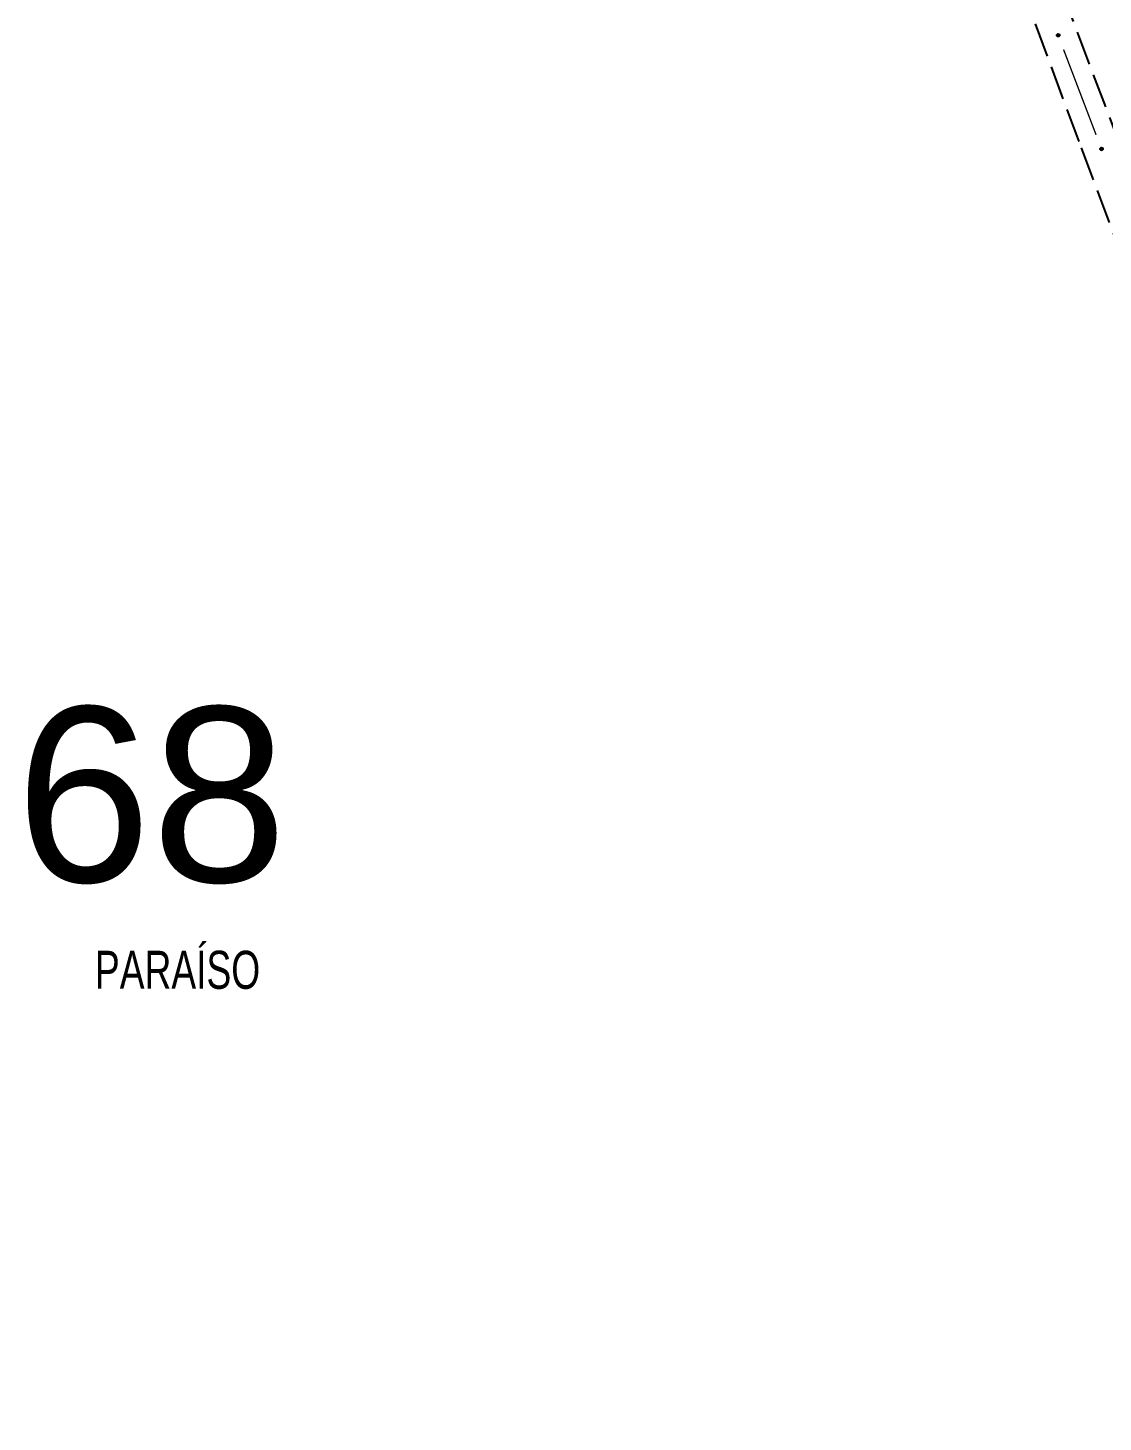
# Model space of a CAD drawing. Extents: x 212200 to 214553, y 4880545 to 4882659.
# Drawn here: x 213590.1 to 213731.6, y 4881572.4 to 4881755.7 of the extents above; entities that cross this region are included whole.
import ezdxf

# ---------------------------------------------------------------- set-up
doc = ezdxf.new("R2010")
doc.units = 0
doc.header["$LTSCALE"] = 1.5
doc.header["$MEASUREMENT"] = 0
doc.linetypes.add('TRACO_11', pattern=[8, 3, -1, 3, -1])
for name, color, linetype in [('LM-TXT-LSB', 7, 'CONTINUOUS'), ('SV-EIXO-RUA-PAV', 20, 'CONTINUOUS'), ('SV-RUA-PAVIM', 7, 'CONTINUOUS')]:
    doc.layers.add(name, color=color, linetype=linetype)
doc.styles.add('ARIAL', font='ARIAL.SHX')
doc.styles.add('SWIS', font='swissko.ttf')

msp = doc.modelspace()

# ---------------------------------------------------------------- linework, layer by layer
at = {"layer": 'SV-EIXO-RUA-PAV'}
for points in [[(213725.71983, 4881754.929936), (213725.764745, 4881754.91058), (213725.799389, 4881754.88476), (213725.822086, 4881754.854908), (213725.835264, 4881754.823299), (213725.845104, 4881754.789443), (213725.847493, 4881754.75312), (213725.841215, 4881754.712218), (213725.822115, 4881754.667026), (213725.793332, 4881754.633275), (213725.765256, 4881754.609457), (213725.733087, 4881754.593818), (213725.700037, 4881754.58481), (213725.662225, 4881754.583576), (213725.620837, 4881754.590343), (213725.57586, 4881754.610649), (213725.542069, 4881754.636195), (213725.520874, 4881754.665646), (213725.505356, 4881754.698086), (213725.495725, 4881754.732771), (213725.493585, 4881754.768439), (213725.500473, 4881754.810098), (213725.521103, 4881754.854226), (213725.546198, 4881754.888219), (213725.575343, 4881754.909822), (213725.607624, 4881754.92438), (213725.641462, 4881754.934662), (213725.677874, 4881754.938584), (213725.71983, 4881754.929936)], [(213731.421023, 4881739.98014), (213731.465938, 4881739.960784), (213731.500582, 4881739.934964), (213731.523279, 4881739.905112), (213731.536457, 4881739.873503), (213731.546297, 4881739.839647), (213731.548686, 4881739.803324), (213731.542409, 4881739.762423), (213731.523308, 4881739.71723), (213731.494525, 4881739.683479), (213731.466449, 4881739.659661), (213731.43428, 4881739.644022), (213731.401231, 4881739.635015), (213731.363418, 4881739.63378), (213731.322031, 4881739.640547), (213731.277053, 4881739.660853), (213731.243262, 4881739.686399), (213731.222067, 4881739.71585), (213731.206549, 4881739.74829), (213731.196918, 4881739.782975), (213731.194778, 4881739.818643), (213731.201666, 4881739.860302), (213731.222296, 4881739.90443), (213731.247391, 4881739.938423), (213731.276536, 4881739.960026), (213731.308818, 4881739.974584), (213731.342655, 4881739.984866), (213731.379068, 4881739.988788), (213731.421023, 4881739.98014)]]:
    msp.add_lwpolyline(points, close=True, dxfattribs=at)
for points in [[(213725.493585, 4881754.768439), (213725.57586, 4881754.610649)], [(213725.495725, 4881754.732771), (213725.542069, 4881754.636195)], [(213725.496795, 4881754.746776), (213725.556221, 4881754.629242)], [(213725.500473, 4881754.810098), (213725.620837, 4881754.590343)], [(213725.501214, 4881754.784971), (213725.59515, 4881754.607579)], [(213725.513585, 4881754.829119), (213725.639968, 4881754.589622)], [(213725.521103, 4881754.854226), (213725.662225, 4881754.583576)], [(213725.533488, 4881754.868837), (213725.678466, 4881754.588239)], [(213725.546198, 4881754.888219), (213725.700037, 4881754.58481)], [(213725.561288, 4881754.895503), (213725.715018, 4881754.591955)], [(213725.575343, 4881754.909822), (213725.733087, 4881754.593818)], [(213725.592006, 4881754.91452), (213725.746103, 4881754.602349)], [(213725.607624, 4881754.92438), (213725.765256, 4881754.609457)], [(213725.626916, 4881754.926373), (213725.779187, 4881754.626649)], [(213725.641462, 4881754.934662), (213725.793332, 4881754.633275)], [(213725.661221, 4881754.932153), (213725.806502, 4881754.65459)], [(213725.677874, 4881754.938584), (213725.822115, 4881754.667026)], [(213725.697471, 4881754.932834), (213725.828651, 4881754.692245)], [(213725.71983, 4881754.929936), (213725.841215, 4881754.712218)], [(213725.743867, 4881754.918399), (213725.841325, 4881754.739429)], [(213725.764745, 4881754.91058), (213725.847493, 4881754.75312)], [(213725.784557, 4881754.895946), (213725.842222, 4881754.779201)], [(213725.799389, 4881754.88476), (213725.845104, 4881754.789443)], [(213731.194778, 4881739.818643), (213731.277053, 4881739.660853)], [(213731.196918, 4881739.782975), (213731.243262, 4881739.686399)], [(213731.197988, 4881739.796981), (213731.257414, 4881739.679447)], [(213731.201666, 4881739.860302), (213731.322031, 4881739.640547)], [(213731.202407, 4881739.835175), (213731.296344, 4881739.657783)], [(213731.214779, 4881739.879323), (213731.341162, 4881739.639826)], [(213731.222296, 4881739.90443), (213731.363418, 4881739.63378)], [(213731.234681, 4881739.919042), (213731.379659, 4881739.638443)], [(213731.247391, 4881739.938423), (213731.401231, 4881739.635015)], [(213731.262482, 4881739.945708), (213731.416211, 4881739.64216)], [(213731.276536, 4881739.960026), (213731.43428, 4881739.644022)], [(213731.2932, 4881739.964724), (213731.447297, 4881739.652554)], [(213731.308818, 4881739.974584), (213731.466449, 4881739.659661)], [(213731.32811, 4881739.976577), (213731.480381, 4881739.676854)], [(213731.342655, 4881739.984866), (213731.494525, 4881739.683479)], [(213731.362415, 4881739.982357), (213731.507695, 4881739.704795)], [(213731.379068, 4881739.988788), (213731.523308, 4881739.71723)], [(213731.398665, 4881739.983038), (213731.529845, 4881739.742449)], [(213731.421023, 4881739.98014), (213731.542409, 4881739.762423)], [(213731.44506, 4881739.968603), (213731.542519, 4881739.789633)], [(213731.465938, 4881739.960784), (213731.548686, 4881739.803324)], [(213731.485751, 4881739.946151), (213731.543415, 4881739.829406)], [(213731.500582, 4881739.934964), (213731.546297, 4881739.839647)]]:
    msp.add_lwpolyline(points, dxfattribs=at)
at = {"layer": 'SV-EIXO-RUA-PAV', "const_width": 0.18}
msp.add_lwpolyline([(213726.380821, 4881752.887738), (213730.656716, 4881741.675391)], dxfattribs=at)
at = {"layer": 'SV-RUA-PAVIM', "linetype": 'TRACO_11'}
msp.add_polyline3d([(213702.115663, 4881811.795825, 8.50607), (213705.921037, 4881801.186421, 8.50607), (213710.112122, 4881790.006101, 8.274039), (213728.687171, 4881739.9845, 8.274039), (213746.250447, 4881693.149098, 8.274039), (213782.352736, 4881603.381243, 8.274039), (213821.439993, 4881469.735001, 8.274039), (213827.260258, 4881471.564227, 8.274039), (213815.039944, 4881513.125519, 8.274039), (213788.207161, 4881602.893374, 8.274039), (213757.471428, 4881678.025166, 8.274039), (213714.241659, 4881791.976003, 8.274039), (213709.381016, 4881805.585537, 8.062185), (213706.293041, 4881814.181873, 8.062185)], dxfattribs=at)

# ---------------------------------------------------------------- texts
at = {"layer": 'LM-TXT-LSB', "style": 'SWIS'}
msp.add_text('68', height=23, dxfattribs=at).set_placement((213588.517423, 4881643.418435))
at = {"layer": 'LM-TXT-LSB', "style": 'ARIAL', "width": 0.7}
msp.add_text('PARAÍSO', height=5, dxfattribs=at).set_placement((213598.97089, 4881629.360232))

doc.saveas('drawing.dxf')
